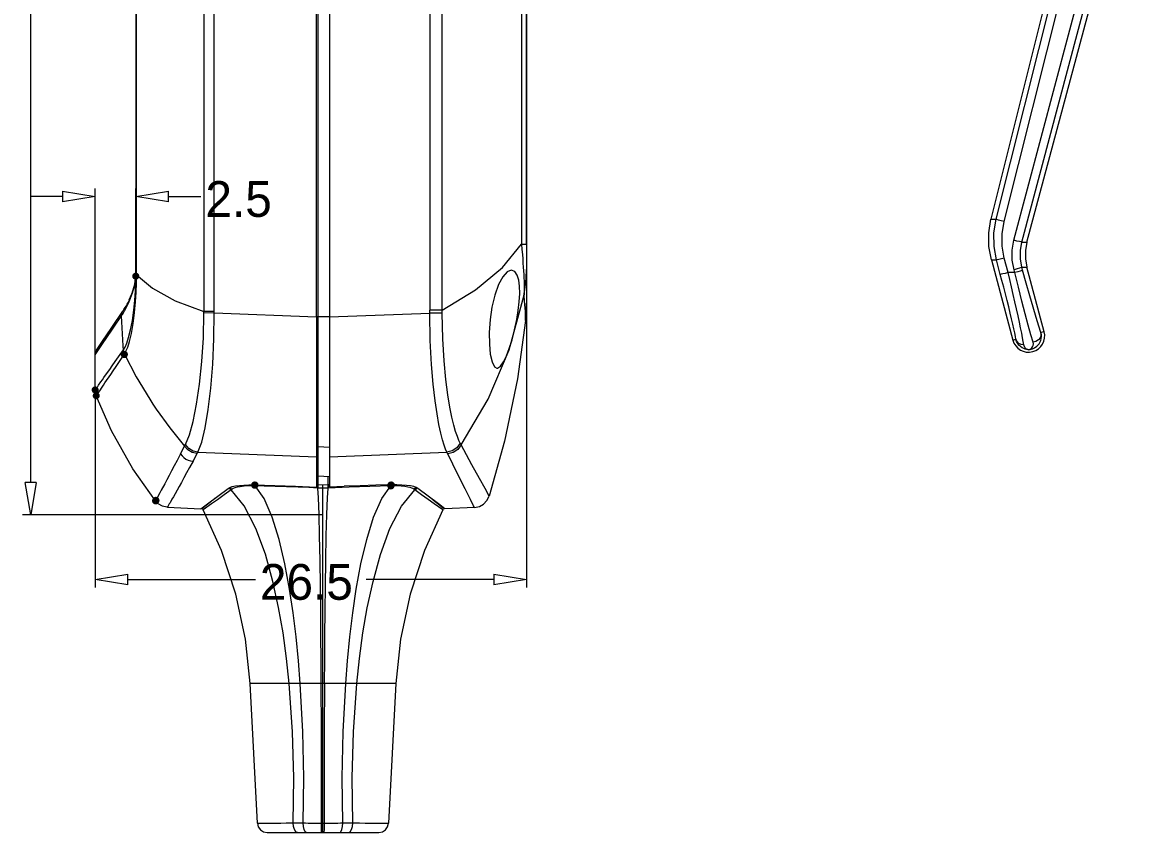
# Model space of a CAD drawing. Header units: millimetres. Extents: x 0 to 260, y 22 to 203.
# Drawn here: x 91.54 to 131.22, y 93.52 to 122 of the extents above; entities that cross this region are included whole.
import ezdxf

# ---------------------------------------------------------------- set-up
doc = ezdxf.new("R2010")
doc.units = ezdxf.units.MM

msp = doc.modelspace()

# ---------------------------------------------------------------- hatches: boundary and pattern name
h = msp.add_hatch(color=7)
edge = h.paths.add_edge_path()
edge.add_arc((95.526472, 113.076602), 0.125677, 0, 360)
h = msp.add_hatch(color=7)
edge = h.paths.add_edge_path()
edge.add_arc((95.123459, 110.3255), 0.128898, 0, 360)
h = msp.add_hatch(color=7)
edge = h.paths.add_edge_path()
edge.add_arc((94.097616, 109.077584), 0.125261, 0, 360)
h = msp.add_hatch(color=7)
edge = h.paths.add_edge_path()
edge.add_arc((94.135363, 108.87329), 0.125261, 0, 360)
h = msp.add_hatch(color=7)
edge = h.paths.add_edge_path()
edge.add_arc((99.709534, 105.731028), 0.128677, 0, 360)
h = msp.add_hatch(color=7)
edge = h.paths.add_edge_path()
edge.add_arc((99.719694, 105.730675), 0.128677, 0, 360)
h = msp.add_hatch(color=7)
edge = h.paths.add_edge_path()
edge.add_arc((104.501844, 105.701394), 0.127529, 0, 360)
h = msp.add_hatch(color=7)
edge = h.paths.add_edge_path()
edge.add_arc((104.504561, 105.730851), 0.128766, 0, 360)
h = msp.add_hatch(color=7)
edge = h.paths.add_edge_path()
edge.add_arc((104.514544, 105.731028), 0.128677, 0, 360)
h = msp.add_hatch(color=7)
edge = h.paths.add_edge_path()
edge.add_arc((96.225924, 105.177802), 0.128673, 0, 360)
h = msp.add_hatch(color=7)
edge = h.paths.add_edge_path()
edge.add_arc((96.232804, 105.190114), 0.130796, 0, 360)

# ---------------------------------------------------------------- linework, layer by layer
at = {"color": 7, "lineweight": 0}
for points in [[(97.925114, 143.316819), (97.925114, 111.839869)], [(98.286676, 111.839869), (98.286676, 143.316819)], [(101.882998, 111.644853), (101.882998, 143.511976)], [(101.94036, 111.650039), (101.94036, 143.506931)], [(102.341045, 143.512011), (102.341045, 111.644889)], [(105.873127, 143.279283), (105.873127, 111.877475)], [(106.305668, 111.877404), (106.305668, 143.279213)], [(109.268084, 143.0395), (109.268084, 112.11747)], [(95.528553, 142.000464), (95.528553, 113.156294)], [(95.551272, 113.1564), (95.551272, 142.00057)], [(109.099809, 140.95162), (109.099809, 114.20542)], [(109.268084, 114.205244), (109.268084, 140.951444)], [(129.605511, 131.087248), (125.614536, 115.080662)], [(125.797134, 115.082214), (129.805395, 131.037647)], [(126.074805, 114.998147), (130.083066, 130.953228)], [(126.423279, 114.338594), (130.749746, 130.600238)], [(126.699574, 114.279504), (131.026041, 130.541148)], [(126.881326, 114.279504), (131.224373, 130.487879)], [(125.62713, 113.648172), (125.542111, 114.122659), (125.537877, 114.604553), (125.61443, 115.080803)], [(125.614571, 115.080662), (125.79731, 115.082073)], [(125.807294, 113.649725), (125.72298, 114.124211), (125.719452, 114.606105), (125.797063, 115.082355)], [(126.074805, 114.998147), (125.97003, 115.025664), (125.880777, 115.051064), (125.820099, 115.070819), (125.797169, 115.082108)], [(126.083589, 113.708815), (126.007742, 114.135676), (126.00492, 114.569946), (126.07477, 114.998218)], [(126.42536, 113.302133), (126.363977, 113.645386), (126.363271, 113.995694), (126.423244, 114.338594)], [(126.699574, 114.279504), (126.67488, 114.280562), (126.614202, 114.292204), (126.526008, 114.312312), (126.423349, 114.338417)], [(106.305668, 111.877404), (107.483945, 112.598835), (108.423393, 113.379179), (109.099668, 114.205385)], [(109.099632, 114.205244), (109.114449, 114.015449), (109.127854, 113.842588), (109.139496, 113.683486), (109.149727, 113.535319), (109.158899, 113.395266), (109.167366, 113.262269)], [(109.099809, 114.205244), (109.268084, 114.205244)], [(126.701656, 113.390998), (126.649092, 113.685567), (126.648386, 113.985075), (126.699539, 114.279645)], [(126.699574, 114.279504), (126.881255, 114.279504)], [(126.881326, 114.279504), (126.829467, 113.984934), (126.829467, 113.685779), (126.881326, 113.390856)], [(125.62713, 113.648172), (125.807399, 113.649584)], [(125.62713, 113.648172), (126.38278, 110.828067)], [(126.083589, 113.708815), (125.980578, 113.682709), (125.892736, 113.662248), (125.832059, 113.650607), (125.807364, 113.649901)], [(125.942196, 113.14243), (125.807435, 113.649725)], [(126.218668, 113.201521), (126.083554, 113.708815)], [(95.152669, 110.582745), (95.212641, 110.722445), (95.276494, 110.917531), (95.343874, 111.184937), (95.406669, 111.518312), (95.456763, 111.882026), (95.491335, 112.232687), (95.512502, 112.552656), (95.524496, 112.848284), (95.528377, 113.130506)], [(95.182478, 110.434931), (95.241745, 110.57957), (95.305245, 110.781712), (95.370862, 111.061112), (95.432598, 111.414595), (95.481281, 111.80124), (95.514442, 112.174126), (95.535256, 112.514556), (95.546898, 112.828529), (95.551131, 113.129448)], [(95.526648, 113.080447), (95.528412, 113.156294)], [(95.528553, 113.130577), (95.528553, 113.15633)], [(95.551272, 113.1564), (95.528694, 113.1564)], [(95.551096, 113.129201), (95.538396, 113.129554)], [(95.551096, 113.129342), (95.551096, 113.156506)], [(95.551096, 113.129342), (96.112718, 112.651681), (96.916699, 112.216001), (97.924937, 111.839939)], [(108.731191, 113.284035), (108.595019, 113.229355), (108.438033, 113.058963), (108.287749, 112.782033), (108.156869, 112.414791), (108.057033, 111.99181), (107.992827, 111.548721)], [(108.931675, 111.548757), (108.983533, 111.866962), (109.018811, 112.180582), (109.033627, 112.471976), (109.026925, 112.725623), (108.997644, 112.937643), (108.943669, 113.111562), (108.857944, 113.236798), (108.731297, 113.284071)], [(109.167507, 113.262163), (109.174915, 113.135516), (109.180912, 113.016277), (109.185498, 112.905857), (109.189379, 112.802494), (109.191496, 112.706538), (109.192554, 112.616932), (109.192201, 112.533324), (109.189732, 112.453596), (109.184793, 112.377044)], [(109.184899, 112.376938), (109.231112, 112.687735), (109.258629, 113.000649), (109.268154, 113.314621)], [(126.218668, 113.201521), (126.115657, 113.175415), (126.027815, 113.154954), (125.967137, 113.143312), (125.94209, 113.142607)], [(126.493411, 110.857665), (126.475067, 110.958559), (126.450019, 111.082737), (126.418622, 111.228787), (126.381228, 111.39424), (126.338542, 111.57839), (126.290564, 111.778415), (126.237647, 111.993962), (126.181203, 112.221151), (126.121583, 112.455043), (126.060906, 112.690346), (126.000933, 112.921415), (125.942372, 113.142607)], [(126.452418, 113.201697), (126.218527, 113.201697)], [(126.769707, 110.663002), (126.751362, 110.774833), (126.726315, 110.912769), (126.694918, 111.075047), (126.657523, 111.259197), (126.614837, 111.463455), (126.566859, 111.685705), (126.513943, 111.925241), (126.457498, 112.17783), (126.397879, 112.437827), (126.337201, 112.699236), (126.277229, 112.955705), (126.218668, 113.201591)], [(126.452418, 113.201697), (126.425254, 113.302239)], [(126.701656, 113.390998), (126.679078, 113.379356), (126.618753, 113.358189), (126.529853, 113.331378), (126.425431, 113.302097)], [(127.094756, 110.759804), (127.018556, 111.016979), (126.925423, 111.350707), (126.818178, 111.750404), (126.701056, 112.203018), (126.577584, 112.692674), (126.452348, 113.201732)], [(126.728714, 113.290597), (126.706136, 113.278955), (126.645811, 113.257789), (126.556911, 113.230625), (126.452489, 113.201697)], [(126.728714, 113.290597), (126.70155, 113.391139)], [(126.701656, 113.390998), (126.88122, 113.390998)], [(127.371052, 111.092968), (127.294852, 111.323684), (127.201718, 111.624251), (127.094474, 111.984084), (126.977352, 112.391896), (126.853879, 112.832868), (126.728643, 113.290421)], [(127.488703, 111.124647), (126.88122, 113.390892)], [(95.161806, 111.919103), (95.199553, 111.993892), (95.242239, 112.082792), (95.288806, 112.186508), (95.337842, 112.303983), (95.386172, 112.431689), (95.428858, 112.560806), (95.463783, 112.683572), (95.489889, 112.797519), (95.508233, 112.901589), (95.520228, 112.996133)], [(95.491512, 112.807926), (95.467876, 112.706326), (95.436831, 112.597318), (95.397673, 112.48196), (95.352517, 112.367307), (95.304892, 112.260415), (95.256914, 112.162343)], [(95.299601, 112.249126), (95.345109, 112.350374), (95.390617, 112.462557), (95.431539, 112.579679), (95.464701, 112.693979), (95.490453, 112.801929), (95.508445, 112.903176)], [(95.519734, 112.991194), (95.526789, 113.080447)], [(106.973476, 107.142456), (107.929504, 108.755004), (108.66822, 110.488906), (109.18504, 112.376973)], [(109.184899, 112.376938), (109.19654, 112.217835)], [(95.071389, 111.844349), (95.082325, 111.86093), (95.09573, 111.881744), (95.112311, 111.907849)], [(95.111499, 111.907038), (95.132313, 111.940199)], [(95.129068, 111.857755), (95.161876, 111.919138)], [(95.130796, 111.938047), (95.156196, 111.980027)], [(95.154397, 111.976958), (95.184736, 112.028817)], [(95.183149, 112.026241), (95.218426, 112.089389)], [(95.259137, 112.166788), (95.217862, 112.088471)], [(109.196434, 112.2178), (109.206312, 112.074925)], [(109.206242, 112.074819), (109.214356, 111.948877), (109.220706, 111.840927), (109.225997, 111.748852), (109.230231, 111.667713), (109.236228, 111.549533)], [(109.237427, 111.524274), (109.268119, 112.117293)], [(94.14637, 110.476277), (95.024434, 111.774146)], [(94.802466, 111.444017), (94.979208, 111.706836)], [(94.853972, 111.427472), (95.009194, 111.657836)], [(94.979384, 111.706872), (95.053115, 111.816938)], [(94.980266, 111.61455), (94.983441, 111.670994), (94.998611, 111.724616), (95.024363, 111.774005)], [(95.00937, 111.657941), (95.028773, 111.686869)], [(95.028667, 111.686904), (95.031842, 111.742291), (95.046306, 111.79556), (95.071353, 111.844243)], [(95.028667, 111.686904), (95.042073, 111.707718)], [(95.082043, 110.628571), (95.028773, 111.686904)], [(95.041932, 111.707577), (95.058159, 111.73333), (95.077915, 111.766491), (95.101198, 111.807061), (95.129068, 111.857861)], [(95.053115, 111.816762), (95.071459, 111.844279)], [(97.271769, 107.153851), (97.414292, 107.496398), (97.546231, 107.97159), (97.664411, 108.573782), (97.768833, 109.282865), (97.853147, 110.071676), (97.906417, 110.912346), (97.924761, 111.779473)], [(97.713236, 106.885105), (97.851172, 107.238588), (97.973586, 107.744472), (98.079419, 108.388644), (98.169024, 109.143941), (98.237816, 109.982847), (98.278033, 110.873258), (98.286852, 111.78413)], [(97.924585, 111.779579), (97.924585, 111.809918), (97.924937, 111.839904)], [(98.287029, 111.784059), (97.924726, 111.779473)], [(98.286676, 111.839869), (97.925079, 111.839869)], [(98.287029, 111.784059), (98.287029, 111.811929), (98.286676, 111.839798)], [(98.287029, 111.784059), (101.882892, 111.644712)], [(101.882998, 111.644853), (101.882998, 105.663153)], [(102.341045, 111.650039), (101.883139, 111.650039)], [(101.94036, 106.04246), (101.94036, 111.650216)], [(102.341045, 111.644853), (105.872703, 111.781731)], [(102.341045, 111.644853), (102.341045, 105.66527)], [(106.471191, 106.883729), (106.425682, 106.988504), (106.374177, 107.132437), (106.318085, 107.321174), (106.25776, 107.561415), (106.194613, 107.860218), (106.128644, 108.232751), (106.060558, 108.699476), (105.994235, 109.275562), (105.934263, 109.974062), (105.888755, 110.815437), (105.872527, 111.781696)], [(105.872598, 111.781625), (105.87295, 111.829603), (105.87295, 111.877228)], [(106.306161, 111.776475), (105.872598, 111.781414)], [(106.305668, 111.877404), (105.873162, 111.877404)], [(106.306161, 111.776475), (106.306161, 111.827275), (106.305809, 111.877369)], [(106.943349, 107.20137), (106.894665, 107.300854), (106.839985, 107.436673), (106.780365, 107.615179), (106.716513, 107.840956), (106.649837, 108.121768), (106.58034, 108.47137), (106.508726, 108.907404), (106.438171, 109.443626), (106.374318, 110.094854), (106.325282, 110.878726), (106.306232, 111.776545)], [(109.237427, 111.524274), (108.953794, 109.463699), (108.497299, 107.272596), (107.958608, 105.346429)], [(107.992898, 111.548757), (107.963264, 111.099671), (107.967145, 110.683393), (108.000659, 110.332379), (108.060631, 110.060387), (108.145298, 109.889643), (108.231728, 109.839548)], [(108.231799, 109.839619), (108.247321, 109.840324), (108.358446, 109.908763), (108.46816, 110.068572), (108.568702, 110.278827), (108.666421, 110.535649), (108.763788, 110.842566), (108.854804, 111.187583), (108.93171, 111.548827)], [(109.236228, 111.549427), (109.237286, 111.52438)], [(94.508285, 110.917602), (94.682557, 111.174071)], [(94.555134, 111.077798), (94.728347, 111.333915)], [(94.682416, 111.17393), (94.853866, 111.427577)], [(94.728242, 111.333774), (94.802325, 111.443841)], [(126.382815, 110.828032), (126.423917, 110.719676), (126.483958, 110.624562), (126.560113, 110.544322), (126.649559, 110.48059), (126.749473, 110.434998), (126.857031, 110.40918), (126.96941, 110.404768), (127.083785, 110.423396), (127.192257, 110.464498), (127.287459, 110.524544), (127.367761, 110.600712), (127.431535, 110.690184), (127.477153, 110.79014), (127.502984, 110.89776), (127.507401, 111.010226), (127.488774, 111.124718)], [(127.488703, 111.124647), (127.371228, 111.092897)], [(94.14637, 110.476277), (94.408837, 110.861863)], [(94.361176, 110.701949), (94.508285, 110.917496)], [(94.408872, 110.861792), (94.555275, 111.077692)], [(126.382815, 110.828032), (126.493235, 110.857665)], [(126.935759, 110.490741), (126.906126, 110.49321), (126.866262, 110.499207), (126.818284, 110.511555), (126.764662, 110.53131), (126.707865, 110.560944), (126.651773, 110.60116), (126.598856, 110.652666), (126.553348, 110.714049), (126.517365, 110.783194), (126.493376, 110.85763)], [(126.769707, 110.663002), (126.677632, 110.675349), (126.595434, 110.715213), (126.531582, 110.778361), (126.493482, 110.857736)], [(126.935759, 110.490741), (126.998201, 110.498149), (127.070873, 110.516846), (127.150248, 110.553182), (127.231387, 110.611391), (127.307234, 110.696763), (127.365442, 110.813532), (127.389784, 110.951116), (127.371087, 111.092932)], [(126.935759, 110.490741), (126.961159, 110.496032), (126.990087, 110.506969), (127.021131, 110.526019), (127.05147, 110.553888), (127.078634, 110.593046), (127.098037, 110.644199), (127.104387, 110.702407), (127.094862, 110.75991)], [(127.371052, 111.092968), (127.375285, 111.000893), (127.343888, 110.910934), (127.280741, 110.83544), (127.19431, 110.782523), (127.094827, 110.759946)], [(94.097263, 110.315763), (94.361141, 110.702055)], [(94.097263, 109.078607), (94.097263, 110.316151)], [(94.14637, 110.476277), (94.109946, 110.399592), (94.097334, 110.315763)], [(94.443338, 109.325269), (94.643716, 109.615958), (94.733674, 109.746838), (94.839155, 109.903119), (95.119966, 110.320808)], [(94.533402, 109.688736), (94.609955, 109.795275), (94.700266, 109.921922), (94.806452, 110.072911), (95.096436, 110.486719)], [(95.089804, 110.476982), (95.082043, 110.628677)], [(95.120107, 110.320914), (95.105291, 110.372419), (95.09506, 110.42463), (95.089768, 110.476841)], [(95.096506, 110.486613), (95.152598, 110.582569)], [(95.126669, 110.330227), (95.111852, 110.381732), (95.101622, 110.433944), (95.096683, 110.486507)], [(95.126669, 110.330227), (95.182408, 110.435002)], [(95.126669, 110.330227), (95.543652, 109.53436), (96.019902, 108.748019)], [(126.935759, 110.490741), (126.923765, 110.492857), (126.907537, 110.497091), (126.888487, 110.503794), (126.86732, 110.514377), (126.845448, 110.529546), (126.824634, 110.548949), (126.805231, 110.572938), (126.789004, 110.600807), (126.777009, 110.630794), (126.769601, 110.662896)], [(94.302756, 109.365944), (94.352145, 109.435794), (94.407884, 109.514111), (94.533473, 109.688736)], [(94.097969, 109.077936), (94.134305, 109.127325), (94.157236, 109.158722), (94.186163, 109.198939), (94.22003, 109.246917), (94.302933, 109.365803)], [(94.223205, 108.998702), (94.257072, 109.04915), (94.338916, 109.171564)], [(94.338951, 109.171634), (94.387987, 109.243954), (94.443374, 109.325445)], [(94.135011, 108.872937), (94.097969, 109.051796), (94.097263, 109.077196)], [(96.22342, 105.172898), (95.424731, 106.305668), (94.67402, 107.63952), (94.134975, 108.872831)], [(94.135681, 108.873643), (94.154378, 108.900101)], [(94.154272, 108.900172), (94.194489, 108.956969)], [(94.194595, 108.957004), (94.22317, 108.998632)], [(96.019973, 108.747877), (96.132509, 108.57678), (96.247867, 108.406036)], [(96.247867, 108.406142), (96.727292, 107.745036), (97.245876, 107.101569)], [(97.245734, 107.101464), (97.258082, 107.127569), (97.27184, 107.153675)], [(97.713236, 106.885105), (97.541786, 106.929202), (97.389738, 107.021983), (97.271911, 107.153922)], [(101.94036, 107.466306), (101.882857, 107.471245)], [(106.943349, 107.20137), (106.825168, 107.045443), (106.661479, 106.935023), (106.471332, 106.88387)], [(106.973476, 107.142456), (106.854942, 106.987587), (106.690901, 106.878579), (106.500401, 106.828484)], [(106.973476, 107.142456), (106.959012, 107.171737), (106.94349, 107.20137)], [(107.958784, 105.346535), (107.813087, 105.609707), (107.620117, 105.961074), (107.352359, 106.445438), (106.973476, 107.142527)], [(97.104482, 106.830001), (96.984538, 106.601048), (96.881527, 106.405257), (96.788041, 106.229926), (96.700552, 106.066237), (96.61906, 105.913837), (96.545682, 105.776254)], [(97.104482, 106.830001), (97.245593, 107.10164)], [(97.104482, 106.830001), (97.156693, 106.759446), (97.219841, 106.697709), (97.291807, 106.646909), (97.370829, 106.608809), (97.455143, 106.583409), (97.541927, 106.572121)], [(97.686354, 106.838609), (97.515609, 106.880942), (97.363915, 106.971606), (97.245734, 107.101428)], [(97.542032, 106.571944), (97.686319, 106.838644)], [(97.686354, 106.838609), (97.699407, 106.861539), (97.713165, 106.885176)], [(97.713236, 106.885105), (101.883069, 106.729883)], [(102.341045, 107.056343), (101.940289, 107.076452)], [(102.341045, 106.729742), (106.471367, 106.883906)], [(106.500471, 106.828625), (106.48636, 106.855789), (106.471191, 106.883659)], [(106.861857, 106.101021), (106.500613, 106.828802)], [(97.542032, 106.571944), (97.419971, 106.34793), (97.315196, 106.156725), (97.219946, 105.985275), (97.130694, 105.825819), (97.048144, 105.676947)], [(101.932281, 106.527847), (101.882892, 106.529964)], [(101.931082, 106.578859), (101.883104, 106.583445)], [(101.932281, 106.04246), (101.932281, 105.739071)], [(102.341045, 106.016284), (101.940289, 106.042389)], [(102.291938, 105.73893), (102.291938, 106.019741)], [(107.442353, 104.946238), (107.413072, 105.005152), (107.302653, 105.223522), (107.117797, 105.593233), (106.861681, 106.10088)], [(96.545541, 105.776148), (96.424891, 105.548606), (96.375502, 105.456179), (96.284838, 105.287904)], [(97.048002, 105.676912), (96.909008, 105.426792), (96.850094, 105.319901), (96.8, 105.229942), (96.731561, 105.108939)], [(97.818504, 104.892122), (98.052043, 105.070275), (98.77171, 105.616022)], [(98.884916, 105.564622), (98.637972, 105.384353), (98.40408, 105.217842), (98.194177, 105.071439), (97.895727, 104.864711)], [(98.771745, 105.615952), (98.830306, 105.647349), (98.918501, 105.675571), (99.033859, 105.699207), (99.173206, 105.718257), (99.332662, 105.73131), (99.507992, 105.738013), (99.693906, 105.738013)], [(98.813796, 105.638353), (98.817324, 105.625653), (98.844841, 105.588259)], [(98.844947, 105.5884), (98.884811, 105.564764)], [(98.845829, 105.652111), (98.876873, 105.610836), (98.919206, 105.588259)], [(100.922526, 98.753648), (100.83292, 99.628184), (100.708037, 100.533412), (100.553167, 101.421353), (100.352084, 102.343162), (100.087501, 103.297073), (99.754126, 104.205828), (99.344198, 104.996403), (98.884881, 105.564728)], [(98.919206, 105.5884), (98.907917, 105.580286), (98.896629, 105.572172), (98.884987, 105.564764)], [(99.71726, 105.701394), (99.522527, 105.700336), (99.341552, 105.690106), (99.198324, 105.673878), (99.090374, 105.653769), (99.011352, 105.632603), (98.955966, 105.610378), (98.919277, 105.588506)], [(99.694012, 105.737907), (100.418971, 105.720974), (101.149221, 105.696279), (101.882998, 105.663118)], [(99.710381, 105.724466), (99.717437, 105.701536)], [(100.049012, 105.695186), (99.717401, 105.701536)], [(99.720541, 105.724113), (99.727597, 105.701536)], [(101.315097, 98.753648), (101.253361, 99.555864), (101.170105, 100.393359), (101.065683, 101.236851), (100.940447, 102.07117), (100.775347, 102.963345), (100.574616, 103.819184), (100.330141, 104.607642), (100.039099, 105.262045), (99.727597, 105.701253)], [(101.927978, 105.628334), (101.614711, 105.643151), (101.240414, 105.659026), (100.835072, 105.673843), (100.428319, 105.68619), (100.049083, 105.695009)], [(101.932458, 105.73893), (101.883069, 105.741047)], [(101.932458, 105.73893), (101.929988, 105.689188), (101.928577, 105.65003), (101.927872, 105.628511)], [(102.112128, 105.618703), (101.927978, 105.628228)], [(102.112128, 105.729652), (101.932564, 105.738824)], [(101.938808, 105.738577), (101.936338, 105.688836), (101.934927, 105.649677), (101.934222, 105.628158)], [(102.052155, 98.753648), (102.047569, 99.569623), (102.041219, 100.434634), (102.033105, 101.308112), (102.02358, 102.174534), (102.01088, 103.082231), (101.995711, 103.941598), (101.977366, 104.694073), (101.955847, 105.283564), (101.934327, 105.627876)], [(102.291938, 105.73893), (102.112022, 105.729758)], [(102.296242, 105.628334), (102.112092, 105.618809)], [(102.112128, 93.515392), (102.112128, 105.729617)], [(102.172241, 98.753648), (102.176827, 99.569623), (102.183177, 100.434634), (102.190938, 101.308112), (102.200816, 102.174534), (102.213163, 103.082231), (102.228685, 103.941245), (102.246677, 104.694073), (102.268196, 105.283564), (102.289716, 105.627876)], [(102.285412, 105.738577), (102.287881, 105.688836), (102.289293, 105.649677), (102.289998, 105.628158)], [(102.291762, 105.73893), (102.294231, 105.689188), (102.295643, 105.65003), (102.296348, 105.628511)], [(102.341045, 105.741011), (102.292009, 105.738895)], [(103.031784, 105.661072), (102.296242, 105.628264)], [(102.341045, 105.665199), (102.861039, 105.687072)], [(104.530243, 105.737907), (103.977087, 105.725912), (103.420404, 105.708979), (102.861251, 105.687107)], [(102.911734, 98.753648), (102.973117, 99.555512), (103.056372, 100.392653), (103.160442, 101.235439), (103.285678, 102.069053), (103.450073, 102.960876), (103.65045, 103.816714), (103.894925, 104.605173), (104.185261, 105.260634), (104.496764, 105.701253)], [(104.496799, 105.701394), (103.765844, 105.685167), (103.031713, 105.661178)], [(103.304305, 98.753648), (103.39391, 99.628184), (103.518088, 100.532353), (103.672957, 101.419237), (103.873688, 102.340339), (104.137566, 103.293545), (104.470235, 104.202301), (104.880163, 104.994287), (105.33948, 105.564728)], [(104.503714, 105.724113), (104.496658, 105.701536)], [(104.513874, 105.724466), (104.506818, 105.701536)], [(104.703704, 105.700336), (104.506854, 105.701394)], [(105.452298, 105.615952), (105.393737, 105.647349), (105.305542, 105.675571), (105.190184, 105.699207), (105.050837, 105.718257), (104.891381, 105.73131), (104.716404, 105.738013), (104.530137, 105.738013)], [(105.30519, 105.588047), (105.275909, 105.606391), (105.233576, 105.624736), (105.175368, 105.643433), (105.097756, 105.661425), (104.996156, 105.678005), (104.866334, 105.691411), (104.703704, 105.70023)], [(105.378391, 105.652111), (105.347347, 105.610836), (105.305013, 105.587906)], [(105.33948, 105.564622), (105.322194, 105.575559), (105.30526, 105.587906)], [(106.328563, 104.86457), (106.029407, 105.072004), (105.816329, 105.220523), (105.582438, 105.387034), (105.339374, 105.564481)], [(105.379273, 105.5884), (105.339409, 105.564764)], [(105.410282, 105.638353), (105.407107, 105.6253), (105.379238, 105.588259)], [(106.405751, 104.892122), (106.172212, 105.070275), (105.452192, 105.616022)], [(96.644742, 104.95347), (96.623928, 104.954881), (96.463062, 104.993334), (96.319834, 105.076237), (96.223526, 105.172898)], [(96.284733, 105.287974), (96.236755, 105.197663)], [(98.313028, 105.268007), (98.164509, 105.145946), (98.015284, 105.023532), (97.882992, 104.915935)], [(106.341157, 104.915899), (106.305879, 104.944474), (106.211335, 105.021733), (106.059288, 105.146263), (105.911826, 105.267619)], [(107.442529, 104.946238), (107.613858, 104.982062), (107.763292, 105.06561), (107.881374, 105.189572), (107.958643, 105.346641)], [(96.645271, 104.95347), (97.81861, 104.892087)], [(96.658359, 104.977918), (96.649893, 104.962748)], [(96.70729, 105.065759), (96.658254, 104.977918)], [(96.731384, 105.108834), (96.707396, 105.065795)], [(97.882922, 104.915899), (97.882922, 104.940947)], [(97.895657, 104.86457), (97.885426, 104.893145), (97.882957, 104.916076)], [(99.547574, 98.753648), (99.384944, 100.308339), (99.047335, 101.892664), (98.541805, 103.431128), (97.895516, 104.864464)], [(106.328563, 104.86457), (105.682274, 103.431234), (105.176743, 101.89277), (104.839135, 100.308445), (104.676504, 98.753754)], [(106.341157, 104.915899), (106.333396, 104.87533), (106.328457, 104.864394)], [(106.341474, 104.941053), (106.341122, 104.916005)], [(107.439601, 104.946238), (106.405609, 104.892263)], [(104.676469, 98.753648), (99.547433, 98.753648)], [(99.805102, 93.84097), (99.547574, 98.753754)], [(101.063249, 93.851624), (101.085121, 95.430305), (101.038554, 97.047791), (100.92249, 98.753824)], [(101.412746, 93.850954), (101.437087, 95.435632), (101.404279, 97.051354), (101.315026, 98.753507)], [(102.059387, 93.84097), (102.061151, 95.461984), (102.058682, 97.090759), (102.051979, 98.753754)], [(102.165009, 93.84097), (102.163245, 95.461984), (102.165714, 97.090759), (102.172417, 98.753754)], [(102.813697, 93.851307), (102.789708, 95.435984), (102.822516, 97.051707), (102.911769, 98.753507)], [(103.16337, 93.851977), (103.141851, 95.430657), (103.188417, 97.047791), (103.304128, 98.753824)], [(104.676469, 98.753648), (104.419294, 93.840864)], [(99.805102, 93.84097), (99.977258, 93.841323)], [(99.805102, 93.84097), (99.83705, 93.713149), (99.911729, 93.609769), (100.018819, 93.540586), (100.148002, 93.515356)], [(99.977187, 93.841288), (100.186384, 93.841993), (100.319734, 93.842699), (100.46649, 93.84411), (100.62912, 93.845521), (100.821737, 93.847991), (101.06339, 93.851518)], [(101.214837, 93.515392), (101.157687, 93.540792), (101.108651, 93.613464), (101.07549, 93.722472), (101.063143, 93.851589)], [(101.063249, 93.851624), (101.175785, 93.853388), (101.291496, 93.853035), (101.412851, 93.850919)], [(101.526269, 93.515392), (101.483231, 93.540792), (101.446894, 93.613111), (101.4222, 93.722119), (101.412675, 93.850883)], [(101.412746, 93.850954), (101.502704, 93.848484), (101.593721, 93.846368), (101.68509, 93.844604), (101.777871, 93.843546), (101.871004, 93.842487), (101.964843, 93.841782)], [(101.964843, 93.841641), (102.111951, 93.840935)], [(102.06803, 93.515392), (102.064855, 93.539733), (102.062033, 93.609936), (102.060269, 93.715064), (102.059564, 93.841006)], [(102.112128, 93.84097), (102.259941, 93.841676), (102.354486, 93.842381), (102.447972, 93.84344), (102.540753, 93.844851), (102.632828, 93.846968), (102.723491, 93.848731), (102.813802, 93.851201)], [(102.156366, 93.515392), (102.159541, 93.539733), (102.162363, 93.609936), (102.164127, 93.715064), (102.164832, 93.841006)], [(102.700032, 93.515392), (102.743071, 93.540792), (102.779407, 93.613111), (102.804101, 93.722119), (102.813626, 93.851236)], [(102.813697, 93.851307), (102.935052, 93.853423), (103.050763, 93.853423), (103.163299, 93.852012)], [(103.011464, 93.515392), (103.068967, 93.540792), (103.11765, 93.613464), (103.151164, 93.722825), (103.163511, 93.851942)], [(103.16337, 93.851977), (103.403259, 93.848096), (103.594464, 93.845627), (103.757095, 93.844216), (103.904203, 93.842805), (104.037553, 93.842099)], [(104.037412, 93.841993), (104.246609, 93.841288)], [(104.076006, 93.515392), (104.205343, 93.540621), (104.312455, 93.609804), (104.387156, 93.713184), (104.419259, 93.841006)], [(104.246539, 93.841288), (104.419047, 93.840935)], [(100.148072, 93.515392), (104.076253, 93.515392)]]:
    msp.add_lwpolyline(points, dxfattribs=at)
at = {"color": 3, "lineweight": 0, "true_color": 0x00ff00}
for points in [[(91.829714, 105.823702), (91.829714, 126.423455)], [(92.952288, 115.879421), (91.807171, 115.879421)], [(94.097263, 115.879421), (92.952147, 115.688569)], [(92.952288, 116.070098), (94.097404, 115.879245)], [(92.952288, 116.070098), (92.952288, 115.688392)], [(94.097263, 109.077936), (94.097263, 116.165242)], [(96.673529, 115.688533), (95.528412, 115.879386)], [(95.528553, 113.1564), (95.528553, 116.165242)], [(95.528553, 115.879421), (96.67367, 116.070274)], [(96.673529, 115.688533), (96.673529, 116.070239)], [(96.673529, 115.879421), (97.818646, 115.879421)], [(109.268084, 112.117188), (109.268084, 102.126874)], [(94.097263, 109.077936), (94.097263, 102.126803)], [(92.020566, 105.823702), (91.638861, 105.823702)], [(91.829714, 104.678868), (91.638861, 105.823632)], [(92.020566, 105.823702), (91.829714, 104.678939)], [(102.112128, 104.678868), (91.543611, 104.678868)], [(95.242239, 102.221841), (94.097122, 102.412694)], [(94.097263, 102.412694), (95.24238, 102.603547)], [(95.242239, 102.221841), (95.242239, 102.603547)], [(95.242239, 102.412694), (99.735217, 102.412694)], [(108.123108, 102.412694), (103.63013, 102.412694)], [(109.268084, 102.412694), (108.122967, 102.221841)], [(108.123108, 102.603547), (109.268225, 102.412694)], [(108.123108, 102.603547), (108.123108, 102.221841)]]:
    msp.add_lwpolyline(points, dxfattribs=at)

# ---------------------------------------------------------------- texts
at = {"color": 7, "char_height": 1.256689, "attachment_point": 1}
for s, insert in [('{\\fAdobeSongStd-Light|b0|i0|c0;2.5}', (97.976793, 116.420357)), ('{\\fAdobeSongStd-Light|b0|i0|c0;26.5}', (99.893653, 102.953841))]:
    msp.add_mtext(s, dxfattribs=dict(at, insert=insert))

doc.saveas('drawing.dxf')
